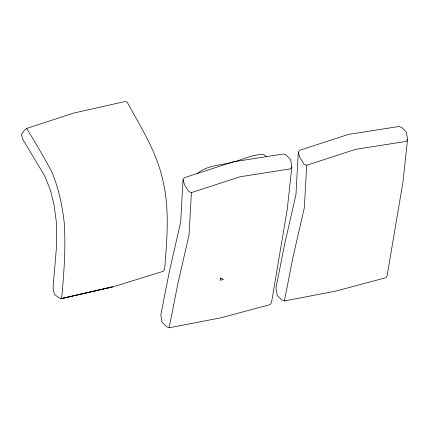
<?xml version="1.0" encoding="UTF-8"?>
<svg xmlns="http://www.w3.org/2000/svg" width="429" height="429" viewBox="0 0 429 429"><rect width="100%" height="100%" fill="white"/><g stroke="black" fill="none" stroke-linecap="round" stroke-linejoin="round"><path stroke-width="0.64" d="M183.044 179.767L180.684 221.975L169.332 271.648L160.811 314.907L162.028 322.147L166.404 326.619L169.176 327.756L220.479 317.894L270.227 304.601L271.493 302.568L287.258 209.363L291.838 166.822L290.621 159.588L286.245 155.11L283.472 153.973L233.113 161.862L184.309 177.74L183.044 179.767L184.577 184.867L188.637 191.473L191.409 192.61L240.213 176.737L290.572 168.849L291.838 166.822M191.409 192.61L189.055 234.819L177.697 284.491L169.176 327.756M298.3 152.359L295.935 194.745L284.529 244.627L275.976 288.068L277.198 295.334L281.59 299.828L284.379 300.97L335.896 291.066L385.848 277.713L387.119 275.675L402.954 182.084L407.55 139.361L406.327 132.094L401.935 127.601L399.147 126.464L348.579 134.379L299.571 150.327L298.3 152.359L299.839 157.486L303.914 164.119L306.703 165.262L355.711 149.319L406.279 141.398L407.55 139.361M306.703 165.262L304.338 207.647L292.932 257.523L284.379 300.97M196.991 173.793C206.102 165.642 219.669 165.396 231.022 162.57C241.977 160.28 252.542 153.984 263.899 154.531L266.237 156.639M26.684 128.432L24.399 130.314L21.45 134.588L22.737 139.259L44.782 176.04L50.574 190.605L54.108 205.411L56.333 221.895L56.633 233.762L56.355 248.37L53.035 288.031L54.397 294.374L58.832 297.758L61.647 298.536L113.363 286.76L163.358 271.278L164.613 269.401C166.994 239.484 169.895 208.88 162.596 179.376C156.424 151.416 140.723 127.172 127.274 102.333L125.472 101.437L73.681 113.074L26.684 128.432C35.376 142.567 43.801 156.869 51.614 171.514C58.564 187.741 62.194 205.148 64.216 222.624C65.927 247.957 63.953 273.311 61.647 298.536L112.414 286.878L60.714 298.761M220.436 277.96L220.093 280.282L223.364 279.456L220.436 277.96"/></g></svg>
